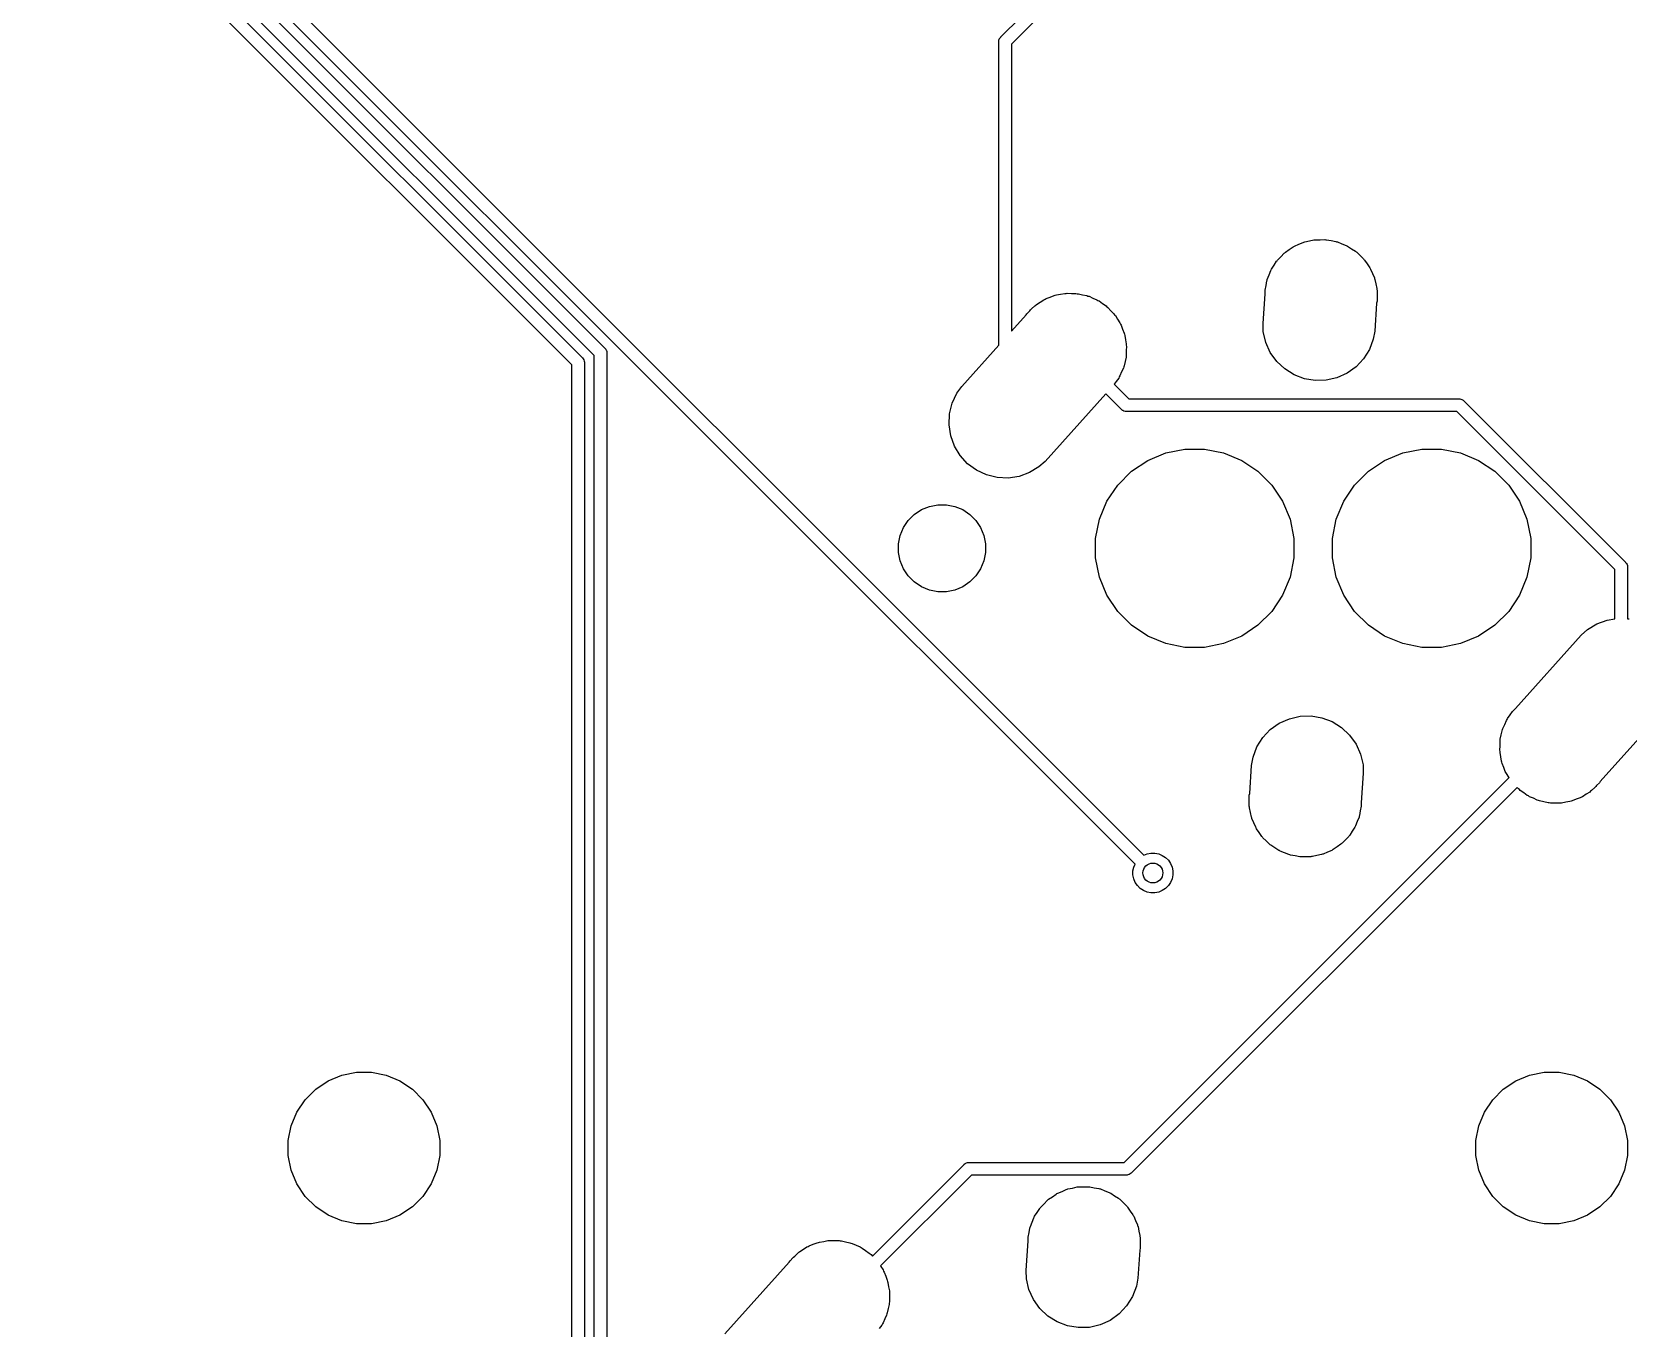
# Model space of a CAD drawing. Extents: x -662 to -203, y -195 to -58.
# Drawn here: x -544.07 to -511.98, y -141.94 to -115.87 of the extents above; entities that cross this region are included whole.
import ezdxf

# ---------------------------------------------------------------- set-up
doc = ezdxf.new("R2010")
doc.units = 0
doc.layers.add('BLACK', color=7, linetype='CONTINUOUS')

msp = doc.modelspace()

# ---------------------------------------------------------------- linework, layer by layer
at = {"layer": 'BLACK', "linetype": 'CONTINUOUS'}
for p, q in [((-524.589, -115.964), (-513.659, -105.034)), ((-513.541, -105.275), (-524.377, -116.111)), ((-521.893, -132.604), (-543.163, -111.334)), ((-542.95, -111.187), (-521.714, -132.424)), ((-543.858, -111.563), (-533.007, -122.415)), ((-532.765, -122.374), (-543.617, -111.522)), ((-543.404, -111.375), (-532.553, -122.227)), ((-533.219, -122.562), (-544.071, -111.71)), ((-524.631, -116.058), (-524.629, -116.033)), ((-524.631, -116.064), (-524.631, -116.058)), ((-524.631, -122.168), (-524.631, -116.064)), ((-524.629, -116.033), (-524.622, -116.009)), ((-524.622, -116.009), (-524.61, -115.987)), ((-524.61, -115.987), (-524.606, -115.983)), ((-524.606, -115.983), (-524.594, -115.968)), ((-524.594, -115.968), (-524.589, -115.964)), ((-524.377, -116.111), (-524.377, -121.885)), ((-518.961, -120.387), (-518.896, -120.318)), ((-518.896, -120.318), (-518.883, -120.309)), ((-518.883, -120.309), (-518.871, -120.297)), ((-518.871, -120.297), (-518.792, -120.244)), ((-518.792, -120.244), (-518.716, -120.19)), ((-518.716, -120.19), (-518.7, -120.183)), ((-518.7, -120.183), (-518.687, -120.174)), ((-518.687, -120.174), (-518.599, -120.138)), ((-518.599, -120.138), (-518.513, -120.099)), ((-518.513, -120.099), (-518.497, -120.095)), ((-518.497, -120.095), (-518.482, -120.089)), ((-518.482, -120.089), (-518.389, -120.071)), ((-518.389, -120.071), (-518.297, -120.049)), ((-518.297, -120.049), (-518.281, -120.049)), ((-518.281, -120.049), (-518.264, -120.046)), ((-518.264, -120.046), (-518.17, -120.046)), ((-518.17, -120.046), (-518.076, -120.043)), ((-518.076, -120.043), (-518.059, -120.046)), ((-518.059, -120.046), (-518.043, -120.046)), ((-518.043, -120.046), (-517.95, -120.064)), ((-517.95, -120.064), (-517.857, -120.08)), ((-517.857, -120.08), (-517.842, -120.086)), ((-517.842, -120.086), (-517.825, -120.089)), ((-517.825, -120.089), (-517.738, -120.125)), ((-517.738, -120.125), (-517.65, -120.159)), ((-517.65, -120.159), (-517.636, -120.167)), ((-517.636, -120.167), (-517.621, -120.174)), ((-517.621, -120.174), (-517.542, -120.226)), ((-517.542, -120.226), (-517.462, -120.276)), ((-517.462, -120.276), (-517.45, -120.288)), ((-517.45, -120.288), (-517.437, -120.297)), ((-517.437, -120.297), (-517.37, -120.364)), ((-519.166, -120.667), (-519.157, -120.653)), ((-519.157, -120.653), (-519.151, -120.638)), ((-519.151, -120.638), (-519.098, -120.559)), ((-519.098, -120.559), (-519.048, -120.479)), ((-519.048, -120.479), (-519.037, -120.467)), ((-519.037, -120.467), (-519.027, -120.454)), ((-519.027, -120.454), (-518.961, -120.387)), ((-517.37, -120.364), (-517.301, -120.428)), ((-517.301, -120.428), (-517.292, -120.442)), ((-517.292, -120.442), (-517.28, -120.454)), ((-517.28, -120.454), (-517.227, -120.532)), ((-517.227, -120.532), (-517.173, -120.609)), ((-517.173, -120.609), (-517.166, -120.624)), ((-517.166, -120.624), (-517.157, -120.638)), ((-517.157, -120.638), (-517.121, -120.725)), ((-519.279, -121.06), (-519.26, -120.967)), ((-519.26, -120.967), (-519.245, -120.874)), ((-519.245, -120.874), (-519.239, -120.859)), ((-519.239, -120.859), (-519.235, -120.843)), ((-519.235, -120.843), (-519.199, -120.755)), ((-519.199, -120.755), (-519.166, -120.667)), ((-517.121, -120.725), (-517.082, -120.811)), ((-517.082, -120.811), (-517.078, -120.827)), ((-517.078, -120.827), (-517.072, -120.843)), ((-517.072, -120.843), (-517.053, -120.935)), ((-517.053, -120.935), (-517.032, -121.027)), ((-523.798, -121.302), (-523.727, -121.254)), ((-523.727, -121.254), (-523.703, -121.244)), ((-523.703, -121.244), (-523.682, -121.231)), ((-523.682, -121.231), (-523.601, -121.202)), ((-523.601, -121.202), (-523.522, -121.169)), ((-523.522, -121.169), (-523.497, -121.164)), ((-523.497, -121.164), (-523.474, -121.156)), ((-523.474, -121.156), (-523.389, -121.142)), ((-523.389, -121.142), (-523.304, -121.126)), ((-523.304, -121.126), (-523.279, -121.126)), ((-523.279, -121.126), (-523.255, -121.122)), ((-523.255, -121.122), (-523.169, -121.126)), ((-523.169, -121.126), (-523.083, -121.126)), ((-523.083, -121.126), (-523.058, -121.131)), ((-523.058, -121.131), (-523.033, -121.132)), ((-523.033, -121.132), (-522.95, -121.152)), ((-522.95, -121.152), (-522.865, -121.169)), ((-522.865, -121.169), (-522.842, -121.178)), ((-522.842, -121.178), (-522.818, -121.184)), ((-522.818, -121.184), (-522.74, -121.221)), ((-522.74, -121.221), (-522.661, -121.254)), ((-522.661, -121.254), (-522.64, -121.268)), ((-522.64, -121.268), (-522.617, -121.278)), ((-522.617, -121.278), (-522.548, -121.329)), ((-519.32, -121.728), (-519.279, -121.132)), ((-519.279, -121.132), (-519.279, -121.06)), ((-517.029, -121.282), (-517.036, -121.32)), ((-517.032, -121.027), (-517.032, -121.044)), ((-517.032, -121.044), (-517.029, -121.06)), ((-517.029, -121.06), (-517.029, -121.154)), ((-517.029, -121.154), (-517.028, -121.193)), ((-517.028, -121.193), (-517.029, -121.209)), ((-517.029, -121.209), (-517.029, -121.282)), ((-524.377, -121.885), (-524.085, -121.559)), ((-524.085, -121.559), (-524.067, -121.534)), ((-524.067, -121.534), (-524.011, -121.477)), ((-524.011, -121.477), (-523.994, -121.458)), ((-523.994, -121.458), (-523.972, -121.438)), ((-523.972, -121.438), (-523.911, -121.377)), ((-523.911, -121.377), (-523.89, -121.363)), ((-523.89, -121.363), (-523.872, -121.346)), ((-523.872, -121.346), (-523.798, -121.302)), ((-522.548, -121.329), (-522.477, -121.377)), ((-522.477, -121.377), (-522.459, -121.395)), ((-522.459, -121.395), (-522.439, -121.409)), ((-522.439, -121.409), (-522.381, -121.473)), ((-522.381, -121.473), (-522.32, -121.534)), ((-522.32, -121.534), (-522.306, -121.554)), ((-522.306, -121.554), (-522.289, -121.573)), ((-522.289, -121.573), (-522.244, -121.646)), ((-517.036, -121.32), (-517.075, -121.883)), ((-522.244, -121.646), (-522.197, -121.718)), ((-522.197, -121.718), (-522.187, -121.741)), ((-522.187, -121.741), (-522.174, -121.762)), ((-522.174, -121.762), (-522.145, -121.843)), ((-522.145, -121.843), (-522.112, -121.923)), ((-522.112, -121.923), (-522.107, -121.947)), ((-519.315, -121.894), (-519.32, -121.728)), ((-519.265, -122.11), (-519.315, -121.894)), ((-517.075, -121.883), (-517.103, -122.047)), ((-532.553, -122.227), (-532.548, -122.231)), ((-532.548, -122.231), (-532.532, -122.25)), ((-532.532, -122.25), (-532.523, -122.266)), ((-525.378, -123.001), (-524.631, -122.168)), ((-522.107, -121.947), (-522.098, -121.971)), ((-522.098, -121.971), (-522.085, -122.056)), ((-522.085, -122.056), (-522.069, -122.14)), ((-522.069, -122.14), (-522.069, -122.165)), ((-522.069, -122.165), (-522.065, -122.19)), ((-522.065, -122.19), (-522.069, -122.276)), ((-519.175, -122.313), (-519.265, -122.11)), ((-517.181, -122.254), (-517.299, -122.442)), ((-517.103, -122.047), (-517.181, -122.254)), ((-533.219, -161.756), (-533.219, -122.562)), ((-533.007, -122.415), (-533.002, -122.419)), ((-533.002, -122.419), (-532.986, -122.439)), ((-532.986, -122.439), (-532.975, -122.459)), ((-532.975, -122.459), (-532.974, -122.461)), ((-532.974, -122.461), (-532.967, -122.485)), ((-532.967, -122.485), (-532.964, -122.509)), ((-532.964, -122.509), (-532.965, -122.516)), ((-532.965, -122.516), (-532.965, -161.71)), ((-532.765, -149.936), (-532.765, -122.374)), ((-532.523, -122.266), (-532.52, -122.273)), ((-532.52, -122.273), (-532.513, -122.296)), ((-532.513, -122.296), (-532.51, -122.321)), ((-532.51, -122.321), (-532.511, -122.328)), ((-532.511, -122.328), (-532.511, -149.889)), ((-522.112, -122.579), (-522.121, -122.602)), ((-522.095, -122.495), (-522.112, -122.579)), ((-522.075, -122.411), (-522.095, -122.495)), ((-522.074, -122.386), (-522.075, -122.411)), ((-522.069, -122.362), (-522.074, -122.386)), ((-522.069, -122.276), (-522.069, -122.362)), ((-519.046, -122.493), (-519.175, -122.313)), ((-518.885, -122.645), (-519.046, -122.493)), ((-517.299, -122.442), (-517.451, -122.603)), ((-522.272, -122.896), (-522.311, -122.954)), ((-522.221, -122.827), (-522.272, -122.896)), ((-522.211, -122.804), (-522.221, -122.827)), ((-522.197, -122.784), (-522.211, -122.804)), ((-522.164, -122.704), (-522.197, -122.784)), ((-522.127, -122.626), (-522.164, -122.704)), ((-522.121, -122.602), (-522.127, -122.626)), ((-518.697, -122.763), (-518.885, -122.645)), ((-518.49, -122.842), (-518.697, -122.763)), ((-518.271, -122.878), (-518.49, -122.842)), ((-518.05, -122.872), (-518.271, -122.878)), ((-517.834, -122.822), (-518.05, -122.872)), ((-517.632, -122.732), (-517.834, -122.822)), ((-517.451, -122.603), (-517.632, -122.732)), ((-525.57, -123.335), (-525.476, -123.134)), ((-525.476, -123.134), (-525.378, -123.001)), ((-522.482, -123.142), (-523.703, -124.503)), ((-522.163, -123.461), (-522.482, -123.142)), ((-522.311, -122.954), (-522.016, -123.249)), ((-525.623, -123.55), (-525.57, -123.335)), ((-522.159, -123.466), (-522.163, -123.461)), ((-522.144, -123.478), (-522.159, -123.466)), ((-522.14, -123.482), (-522.144, -123.478)), ((-522.117, -123.494), (-522.14, -123.482)), ((-522.094, -123.501), (-522.117, -123.494)), ((-522.069, -123.503), (-522.094, -123.501)), ((-522.062, -123.503), (-522.069, -123.503)), ((-515.424, -123.503), (-522.062, -123.503)), ((-522.016, -123.249), (-515.377, -123.249)), ((-512.248, -126.678), (-515.424, -123.503)), ((-515.377, -123.249), (-515.371, -123.248)), ((-515.371, -123.248), (-515.365, -123.249)), ((-515.365, -123.249), (-515.346, -123.251)), ((-515.346, -123.251), (-515.322, -123.258)), ((-515.322, -123.258), (-515.3, -123.27)), ((-515.3, -123.27), (-515.281, -123.285)), ((-515.281, -123.285), (-515.277, -123.29)), ((-515.277, -123.29), (-512.036, -126.532)), ((-525.632, -123.772), (-525.623, -123.55)), ((-525.599, -123.991), (-525.632, -123.772)), ((-525.523, -124.199), (-525.599, -123.991)), ((-525.408, -124.389), (-525.523, -124.199)), ((-525.259, -124.552), (-525.408, -124.389)), ((-523.703, -124.503), (-523.826, -124.615)), ((-521.965, -124.702), (-521.638, -124.484)), ((-521.638, -124.484), (-521.275, -124.333)), ((-521.275, -124.333), (-520.89, -124.257)), ((-520.89, -124.257), (-520.497, -124.257)), ((-520.497, -124.257), (-520.112, -124.333)), ((-520.112, -124.333), (-519.749, -124.484)), ((-519.749, -124.484), (-519.423, -124.702)), ((-517.202, -124.702), (-516.876, -124.484)), ((-516.876, -124.484), (-516.513, -124.333)), ((-516.513, -124.333), (-516.128, -124.257)), ((-516.128, -124.257), (-515.735, -124.257)), ((-515.735, -124.257), (-515.35, -124.333)), ((-515.35, -124.333), (-514.987, -124.484)), ((-514.987, -124.484), (-514.66, -124.702)), ((-525.08, -124.683), (-525.259, -124.552)), ((-524.879, -124.777), (-525.08, -124.683)), ((-524.664, -124.83), (-524.879, -124.777)), ((-524.223, -124.806), (-524.443, -124.839)), ((-524.015, -124.73), (-524.223, -124.806)), ((-523.826, -124.615), (-524.015, -124.73)), ((-522.242, -124.98), (-521.965, -124.702)), ((-519.423, -124.702), (-519.145, -124.98)), ((-517.48, -124.98), (-517.202, -124.702)), ((-514.66, -124.702), (-514.382, -124.98)), ((-524.443, -124.839), (-524.664, -124.83)), ((-522.461, -125.306), (-522.242, -124.98)), ((-519.145, -124.98), (-518.927, -125.306)), ((-517.698, -125.306), (-517.48, -124.98)), ((-514.382, -124.98), (-514.164, -125.306)), ((-526.188, -125.475), (-526.029, -125.409)), ((-526.029, -125.409), (-525.86, -125.376)), ((-525.86, -125.376), (-525.687, -125.376)), ((-525.687, -125.376), (-525.518, -125.409)), ((-525.518, -125.409), (-525.359, -125.475)), ((-522.611, -125.669), (-522.461, -125.306)), ((-518.927, -125.306), (-518.776, -125.669)), ((-517.848, -125.669), (-517.698, -125.306)), ((-514.164, -125.306), (-514.014, -125.669)), ((-526.549, -125.836), (-526.453, -125.693)), ((-526.453, -125.693), (-526.331, -125.571)), ((-526.331, -125.571), (-526.188, -125.475)), ((-525.359, -125.475), (-525.216, -125.571)), ((-525.216, -125.571), (-525.094, -125.693)), ((-525.094, -125.693), (-524.998, -125.836)), ((-522.688, -126.054), (-522.611, -125.669)), ((-518.776, -125.669), (-518.7, -126.054)), ((-517.925, -126.054), (-517.848, -125.669)), ((-514.014, -125.669), (-513.937, -126.054)), ((-526.649, -126.165), (-526.615, -125.995)), ((-526.615, -125.995), (-526.549, -125.836)), ((-524.998, -125.836), (-524.932, -125.995)), ((-524.932, -125.995), (-524.899, -126.165)), ((-522.688, -126.447), (-522.688, -126.054)), ((-518.7, -126.054), (-518.7, -126.447)), ((-517.925, -126.447), (-517.925, -126.054)), ((-513.937, -126.054), (-513.937, -126.447)), ((-526.649, -126.337), (-526.649, -126.165)), ((-526.615, -126.506), (-526.649, -126.337)), ((-524.899, -126.337), (-524.932, -126.506)), ((-524.899, -126.165), (-524.899, -126.337)), ((-526.549, -126.665), (-526.615, -126.506)), ((-526.453, -126.808), (-526.549, -126.665)), ((-524.998, -126.665), (-525.094, -126.808)), ((-524.932, -126.506), (-524.998, -126.665)), ((-522.611, -126.832), (-522.688, -126.447)), ((-518.7, -126.447), (-518.776, -126.832)), ((-517.848, -126.832), (-517.925, -126.447)), ((-513.937, -126.447), (-514.014, -126.832)), ((-512.248, -127.672), (-512.248, -126.678)), ((-512.036, -126.532), (-512.031, -126.536)), ((-512.031, -126.536), (-512.015, -126.555)), ((-512.015, -126.555), (-512.003, -126.577)), ((-512.003, -126.577), (-511.996, -126.601)), ((-511.996, -126.601), (-511.994, -126.626)), ((-511.994, -126.626), (-511.994, -126.632)), ((-511.994, -126.632), (-511.994, -127.67)), ((-526.331, -126.93), (-526.453, -126.808)), ((-526.188, -127.026), (-526.331, -126.93)), ((-526.029, -127.092), (-526.188, -127.026)), ((-525.359, -127.026), (-525.518, -127.092)), ((-525.216, -126.93), (-525.359, -127.026)), ((-525.094, -126.808), (-525.216, -126.93)), ((-522.461, -127.195), (-522.611, -126.832)), ((-518.776, -126.832), (-518.927, -127.195)), ((-517.698, -127.195), (-517.848, -126.832)), ((-514.014, -126.832), (-514.164, -127.195)), ((-525.86, -127.126), (-526.029, -127.092)), ((-525.687, -127.126), (-525.86, -127.126)), ((-525.518, -127.092), (-525.687, -127.126)), ((-522.242, -127.522), (-522.461, -127.195)), ((-518.927, -127.195), (-519.145, -127.522)), ((-517.48, -127.522), (-517.698, -127.195)), ((-514.164, -127.195), (-514.382, -127.522)), ((-521.965, -127.799), (-522.242, -127.522)), ((-519.145, -127.522), (-519.423, -127.799)), ((-517.202, -127.799), (-517.48, -127.522)), ((-514.382, -127.522), (-514.66, -127.799)), ((-512.61, -127.771), (-512.401, -127.696)), ((-512.401, -127.696), (-512.248, -127.672)), ((-511.994, -127.67), (-511.961, -127.672)), ((-521.638, -128.018), (-521.965, -127.799)), ((-521.275, -128.168), (-521.638, -128.018)), ((-519.749, -128.018), (-520.112, -128.168)), ((-519.423, -127.799), (-519.749, -128.018)), ((-516.876, -128.018), (-517.202, -127.799)), ((-516.513, -128.168), (-516.876, -128.018)), ((-514.987, -128.018), (-515.35, -128.168)), ((-514.66, -127.799), (-514.987, -128.018)), ((-514.248, -129.477), (-512.922, -127.998)), ((-512.922, -127.998), (-512.799, -127.886)), ((-512.799, -127.886), (-512.61, -127.771)), ((-520.89, -128.245), (-521.275, -128.168)), ((-520.497, -128.245), (-520.89, -128.245)), ((-520.112, -128.168), (-520.497, -128.245)), ((-516.128, -128.245), (-516.513, -128.168)), ((-515.735, -128.245), (-516.128, -128.245)), ((-515.35, -128.168), (-515.735, -128.245)), ((-518.791, -129.679), (-518.575, -129.629)), ((-518.575, -129.629), (-518.353, -129.623)), ((-518.353, -129.623), (-518.135, -129.66)), ((-514.404, -129.674), (-514.353, -129.605)), ((-514.353, -129.605), (-514.305, -129.534)), ((-514.305, -129.534), (-514.248, -129.477)), ((-511.247, -129.501), (-512.54, -130.942)), ((-519.326, -130.059), (-519.174, -129.898)), ((-519.174, -129.898), (-518.993, -129.77)), ((-518.993, -129.77), (-518.791, -129.679)), ((-518.135, -129.66), (-517.928, -129.739)), ((-517.928, -129.739), (-517.74, -129.856)), ((-517.74, -129.856), (-517.579, -130.008)), ((-514.53, -130.007), (-514.513, -129.923)), ((-514.513, -129.923), (-514.503, -129.899)), ((-514.503, -129.899), (-514.497, -129.875)), ((-514.497, -129.875), (-514.461, -129.797)), ((-514.461, -129.797), (-514.428, -129.718)), ((-514.428, -129.718), (-514.414, -129.697)), ((-514.414, -129.697), (-514.404, -129.674)), ((-519.522, -130.454), (-519.443, -130.247)), ((-519.443, -130.247), (-519.326, -130.059)), ((-517.579, -130.008), (-517.45, -130.189)), ((-517.45, -130.189), (-517.359, -130.391)), ((-514.56, -130.312), (-514.556, -130.226)), ((-514.556, -130.14), (-514.551, -130.115)), ((-514.556, -130.226), (-514.556, -130.14)), ((-514.551, -130.115), (-514.55, -130.09)), ((-514.55, -130.09), (-514.53, -130.007)), ((-519.55, -130.618), (-519.522, -130.454)), ((-517.359, -130.391), (-517.31, -130.607)), ((-514.556, -130.337), (-514.56, -130.312)), ((-514.556, -130.362), (-514.556, -130.337)), ((-514.539, -130.446), (-514.556, -130.362)), ((-514.526, -130.531), (-514.539, -130.446)), ((-514.518, -130.554), (-514.526, -130.531)), ((-514.513, -130.579), (-514.518, -130.554)), ((-514.48, -130.658), (-514.513, -130.579)), ((-522.114, -138.604), (-514.375, -130.865)), ((-519.589, -131.182), (-519.55, -130.618)), ((-517.305, -130.773), (-517.346, -131.369)), ((-517.31, -130.607), (-517.305, -130.773)), ((-514.451, -130.739), (-514.48, -130.658)), ((-514.438, -130.761), (-514.451, -130.739)), ((-514.428, -130.784), (-514.438, -130.761)), ((-514.38, -130.855), (-514.428, -130.784)), ((-514.375, -130.865), (-514.38, -130.855)), ((-514.213, -131.062), (-521.967, -138.816)), ((-519.596, -131.22), (-519.589, -131.182)), ((-519.596, -131.292), (-519.596, -131.22)), ((-514.186, -131.092), (-514.213, -131.062)), ((-514.166, -131.107), (-514.186, -131.092)), ((-514.148, -131.125), (-514.166, -131.107)), ((-514.077, -131.172), (-514.148, -131.125)), ((-514.007, -131.223), (-514.077, -131.172)), ((-513.985, -131.234), (-514.007, -131.223)), ((-513.964, -131.248), (-513.985, -131.234)), ((-512.827, -131.2), (-512.898, -131.248)), ((-512.753, -131.155), (-512.827, -131.2)), ((-512.735, -131.138), (-512.753, -131.155)), ((-512.714, -131.125), (-512.735, -131.138)), ((-512.653, -131.064), (-512.714, -131.125)), ((-512.631, -131.043), (-512.653, -131.064)), ((-512.614, -131.025), (-512.631, -131.043)), ((-512.557, -130.968), (-512.614, -131.025)), ((-512.54, -130.942), (-512.557, -130.968)), ((-519.597, -131.308), (-519.596, -131.292)), ((-519.596, -131.347), (-519.597, -131.308)), ((-519.596, -131.442), (-519.596, -131.347)), ((-519.593, -131.458), (-519.596, -131.442)), ((-519.592, -131.474), (-519.593, -131.458)), ((-519.571, -131.566), (-519.592, -131.474)), ((-519.553, -131.659), (-519.571, -131.566)), ((-517.365, -131.534), (-517.38, -131.627)), ((-517.346, -131.442), (-517.365, -131.534)), ((-517.346, -131.369), (-517.346, -131.442)), ((-513.885, -131.281), (-513.964, -131.248)), ((-513.807, -131.317), (-513.885, -131.281)), ((-513.782, -131.323), (-513.807, -131.317)), ((-513.759, -131.332), (-513.782, -131.323)), ((-513.675, -131.349), (-513.759, -131.332)), ((-513.591, -131.37), (-513.675, -131.349)), ((-513.566, -131.371), (-513.591, -131.37)), ((-513.542, -131.376), (-513.566, -131.371)), ((-513.456, -131.376), (-513.542, -131.376)), ((-513.37, -131.379), (-513.456, -131.376)), ((-513.345, -131.376), (-513.37, -131.379)), ((-513.32, -131.376), (-513.345, -131.376)), ((-513.236, -131.359), (-513.32, -131.376)), ((-513.151, -131.346), (-513.236, -131.359)), ((-513.128, -131.337), (-513.151, -131.346)), ((-513.103, -131.332), (-513.128, -131.337)), ((-513.023, -131.3), (-513.103, -131.332)), ((-512.943, -131.27), (-513.023, -131.3)), ((-512.921, -131.257), (-512.943, -131.27)), ((-512.898, -131.248), (-512.921, -131.257)), ((-519.547, -131.674), (-519.553, -131.659)), ((-519.543, -131.69), (-519.547, -131.674)), ((-519.504, -131.776), (-519.543, -131.69)), ((-519.468, -131.864), (-519.504, -131.776)), ((-519.459, -131.877), (-519.468, -131.864)), ((-519.452, -131.893), (-519.459, -131.877)), ((-517.474, -131.864), (-517.527, -131.942)), ((-517.468, -131.848), (-517.474, -131.864)), ((-517.459, -131.834), (-517.468, -131.848)), ((-517.425, -131.746), (-517.459, -131.834)), ((-517.389, -131.659), (-517.425, -131.746)), ((-517.386, -131.643), (-517.389, -131.659)), ((-517.38, -131.627), (-517.386, -131.643)), ((-519.397, -131.969), (-519.452, -131.893)), ((-519.345, -132.048), (-519.397, -131.969)), ((-519.333, -132.06), (-519.345, -132.048)), ((-519.324, -132.073), (-519.333, -132.06)), ((-519.255, -132.138), (-519.324, -132.073)), ((-519.188, -132.205), (-519.255, -132.138)), ((-519.174, -132.214), (-519.188, -132.205)), ((-517.754, -132.205), (-517.832, -132.257)), ((-517.742, -132.193), (-517.754, -132.205)), ((-517.729, -132.183), (-517.742, -132.193)), ((-517.664, -132.115), (-517.729, -132.183)), ((-517.597, -132.048), (-517.664, -132.115)), ((-517.588, -132.034), (-517.597, -132.048)), ((-517.577, -132.022), (-517.588, -132.034)), ((-517.527, -131.942), (-517.577, -132.022)), ((-521.714, -132.424), (-521.651, -132.398)), ((-521.651, -132.398), (-521.574, -132.383)), ((-521.574, -132.383), (-521.495, -132.383)), ((-521.495, -132.383), (-521.418, -132.398)), ((-521.418, -132.398), (-521.345, -132.428)), ((-521.345, -132.428), (-521.28, -132.472)), ((-521.28, -132.472), (-521.224, -132.528)), ((-521.224, -132.528), (-521.18, -132.593)), ((-519.162, -132.225), (-519.174, -132.214)), ((-519.082, -132.275), (-519.162, -132.225)), ((-519.004, -132.328), (-519.082, -132.275)), ((-518.989, -132.334), (-519.004, -132.328)), ((-518.975, -132.343), (-518.989, -132.334)), ((-518.886, -132.376), (-518.975, -132.343)), ((-518.799, -132.412), (-518.886, -132.376)), ((-518.783, -132.416), (-518.799, -132.412)), ((-518.767, -132.422), (-518.783, -132.416)), ((-518.674, -132.437), (-518.767, -132.422)), ((-518.582, -132.456), (-518.674, -132.437)), ((-518.565, -132.456), (-518.582, -132.456)), ((-518.549, -132.458), (-518.565, -132.456)), ((-518.455, -132.456), (-518.549, -132.458)), ((-518.36, -132.456), (-518.455, -132.456)), ((-518.344, -132.452), (-518.36, -132.456)), ((-518.327, -132.452), (-518.344, -132.452)), ((-518.236, -132.431), (-518.327, -132.452)), ((-518.143, -132.412), (-518.236, -132.431)), ((-518.128, -132.406), (-518.143, -132.412)), ((-518.111, -132.402), (-518.128, -132.406)), ((-518.025, -132.364), (-518.111, -132.402)), ((-517.938, -132.328), (-518.025, -132.364)), ((-517.924, -132.318), (-517.938, -132.328)), ((-517.909, -132.312), (-517.924, -132.318)), ((-517.832, -132.257), (-517.909, -132.312)), ((-521.935, -132.743), (-521.919, -132.666)), ((-521.935, -132.822), (-521.935, -132.743)), ((-521.919, -132.899), (-521.935, -132.822)), ((-521.919, -132.666), (-521.893, -132.604)), ((-521.18, -132.593), (-521.15, -132.666)), ((-521.15, -132.666), (-521.135, -132.743)), ((-521.135, -132.822), (-521.15, -132.899)), ((-521.135, -132.743), (-521.135, -132.822)), ((-521.889, -132.972), (-521.919, -132.899)), ((-521.845, -133.038), (-521.889, -132.972)), ((-521.79, -133.093), (-521.845, -133.038)), ((-521.724, -133.137), (-521.79, -133.093)), ((-521.651, -133.167), (-521.724, -133.137)), ((-521.574, -133.183), (-521.651, -133.167)), ((-521.418, -133.167), (-521.495, -133.183)), ((-521.345, -133.137), (-521.418, -133.167)), ((-521.28, -133.093), (-521.345, -133.137)), ((-521.224, -133.038), (-521.28, -133.093)), ((-521.18, -132.972), (-521.224, -133.038)), ((-521.15, -132.899), (-521.18, -132.972)), ((-521.495, -133.183), (-521.574, -133.183)), ((-538.366, -137.132), (-538.116, -136.965)), ((-538.116, -136.965), (-537.839, -136.85)), ((-537.839, -136.85), (-537.544, -136.792)), ((-537.544, -136.792), (-537.244, -136.792)), ((-537.244, -136.792), (-536.95, -136.85)), ((-536.95, -136.85), (-536.672, -136.965)), ((-536.672, -136.965), (-536.423, -137.132)), ((-514.49, -137.132), (-514.24, -136.965)), ((-514.24, -136.965), (-513.963, -136.85)), ((-513.963, -136.85), (-513.668, -136.792)), ((-513.668, -136.792), (-513.368, -136.792)), ((-513.368, -136.792), (-513.074, -136.85)), ((-513.074, -136.85), (-512.796, -136.965)), ((-512.796, -136.965), (-512.547, -137.132)), ((-538.578, -137.344), (-538.366, -137.132)), ((-536.423, -137.132), (-536.21, -137.344)), ((-514.702, -137.344), (-514.49, -137.132)), ((-512.547, -137.132), (-512.334, -137.344)), ((-538.86, -137.871), (-538.745, -137.594)), ((-538.745, -137.594), (-538.578, -137.344)), ((-536.21, -137.344), (-536.044, -137.594)), ((-536.044, -137.594), (-535.929, -137.871)), ((-514.984, -137.871), (-514.869, -137.594)), ((-514.869, -137.594), (-514.702, -137.344)), ((-512.334, -137.344), (-512.168, -137.594)), ((-512.168, -137.594), (-512.053, -137.871)), ((-538.918, -138.166), (-538.86, -137.871)), ((-535.929, -137.871), (-535.87, -138.166)), ((-515.042, -138.166), (-514.984, -137.871)), ((-512.053, -137.871), (-511.994, -138.166)), ((-538.918, -138.466), (-538.918, -138.166)), ((-535.87, -138.166), (-535.87, -138.466)), ((-515.042, -138.466), (-515.042, -138.166)), ((-511.994, -138.166), (-511.994, -138.466)), ((-538.86, -138.76), (-538.918, -138.466)), ((-535.87, -138.466), (-535.929, -138.76)), ((-525.326, -138.641), (-525.307, -138.625)), ((-525.307, -138.625), (-525.285, -138.613)), ((-525.285, -138.613), (-525.261, -138.606)), ((-525.261, -138.606), (-525.242, -138.604)), ((-525.242, -138.604), (-525.236, -138.603)), ((-525.236, -138.603), (-525.23, -138.604)), ((-525.23, -138.604), (-522.114, -138.604)), ((-514.984, -138.76), (-515.042, -138.466)), ((-511.994, -138.466), (-512.053, -138.76)), ((-538.745, -139.038), (-538.86, -138.76)), ((-535.929, -138.76), (-536.044, -139.038)), ((-527.174, -140.489), (-525.33, -138.645)), ((-525.184, -138.858), (-527.013, -140.687)), ((-525.33, -138.645), (-525.326, -138.641)), ((-522.067, -138.858), (-525.184, -138.858)), ((-522.061, -138.858), (-522.067, -138.858)), ((-522.055, -138.858), (-522.061, -138.858)), ((-522.036, -138.856), (-522.055, -138.858)), ((-522.012, -138.849), (-522.036, -138.856)), ((-521.99, -138.837), (-522.012, -138.849)), ((-521.971, -138.821), (-521.99, -138.837)), ((-521.967, -138.816), (-521.971, -138.821)), ((-514.869, -139.038), (-514.984, -138.76)), ((-512.053, -138.76), (-512.168, -139.038)), ((-538.578, -139.287), (-538.745, -139.038)), ((-536.044, -139.038), (-536.21, -139.287)), ((-523.555, -139.294), (-523.478, -139.24)), ((-523.478, -139.24), (-523.463, -139.233)), ((-523.463, -139.233), (-523.449, -139.224)), ((-523.449, -139.224), (-523.362, -139.188)), ((-523.362, -139.188), (-523.276, -139.149)), ((-523.276, -139.149), (-523.26, -139.145)), ((-523.26, -139.145), (-523.244, -139.139)), ((-523.244, -139.139), (-523.152, -139.121)), ((-523.152, -139.121), (-523.06, -139.099)), ((-523.06, -139.099), (-523.043, -139.099)), ((-523.043, -139.099), (-523.027, -139.096)), ((-523.027, -139.096), (-522.933, -139.096)), ((-522.933, -139.096), (-522.838, -139.093)), ((-522.838, -139.093), (-522.822, -139.096)), ((-522.822, -139.096), (-522.805, -139.096)), ((-522.805, -139.096), (-522.713, -139.114)), ((-522.713, -139.114), (-522.62, -139.13)), ((-522.62, -139.13), (-522.604, -139.136)), ((-522.604, -139.136), (-522.588, -139.139)), ((-522.588, -139.139), (-522.501, -139.175)), ((-522.501, -139.175), (-522.413, -139.209)), ((-522.413, -139.209), (-522.399, -139.217)), ((-522.399, -139.217), (-522.383, -139.224)), ((-522.383, -139.224), (-522.305, -139.276)), ((-514.702, -139.287), (-514.869, -139.038)), ((-512.168, -139.038), (-512.334, -139.287)), ((-538.366, -139.499), (-538.578, -139.287)), ((-538.116, -139.666), (-538.366, -139.499)), ((-536.423, -139.499), (-536.672, -139.666)), ((-536.21, -139.287), (-536.423, -139.499)), ((-523.861, -139.609), (-523.811, -139.529)), ((-523.811, -139.529), (-523.799, -139.517)), ((-523.799, -139.517), (-523.79, -139.504)), ((-523.79, -139.504), (-523.723, -139.437)), ((-523.723, -139.437), (-523.659, -139.368)), ((-523.659, -139.368), (-523.645, -139.359)), ((-523.645, -139.359), (-523.633, -139.347)), ((-523.633, -139.347), (-523.555, -139.294)), ((-522.305, -139.276), (-522.225, -139.326)), ((-522.225, -139.326), (-522.213, -139.338)), ((-522.213, -139.338), (-522.199, -139.347)), ((-522.199, -139.347), (-522.132, -139.414)), ((-522.132, -139.414), (-522.064, -139.478)), ((-522.064, -139.478), (-522.054, -139.492)), ((-522.054, -139.492), (-522.042, -139.504)), ((-522.042, -139.504), (-521.99, -139.582)), ((-521.99, -139.582), (-521.935, -139.659)), ((-514.49, -139.499), (-514.702, -139.287)), ((-514.24, -139.666), (-514.49, -139.499)), ((-512.547, -139.499), (-512.796, -139.666)), ((-512.334, -139.287), (-512.547, -139.499)), ((-537.839, -139.781), (-538.116, -139.666)), ((-537.544, -139.84), (-537.839, -139.781)), ((-537.244, -139.84), (-537.544, -139.84)), ((-536.95, -139.781), (-537.244, -139.84)), ((-536.672, -139.666), (-536.95, -139.781)), ((-524.007, -139.924), (-524.001, -139.909)), ((-524.001, -139.909), (-523.998, -139.893)), ((-523.998, -139.893), (-523.962, -139.805)), ((-523.962, -139.805), (-523.928, -139.717)), ((-523.928, -139.717), (-523.919, -139.703)), ((-523.919, -139.703), (-523.913, -139.688)), ((-523.913, -139.688), (-523.861, -139.609)), ((-521.935, -139.659), (-521.928, -139.674)), ((-521.928, -139.674), (-521.919, -139.688)), ((-521.919, -139.688), (-521.883, -139.775)), ((-521.883, -139.775), (-521.844, -139.861)), ((-521.844, -139.861), (-521.841, -139.877)), ((-521.841, -139.877), (-521.834, -139.893)), ((-521.834, -139.893), (-521.816, -139.985)), ((-513.963, -139.781), (-514.24, -139.666)), ((-513.668, -139.84), (-513.963, -139.781)), ((-513.368, -139.84), (-513.668, -139.84)), ((-513.074, -139.781), (-513.368, -139.84)), ((-512.796, -139.666), (-513.074, -139.781)), ((-528.364, -140.252), (-528.284, -140.219)), ((-528.284, -140.219), (-528.26, -140.214)), ((-528.26, -140.214), (-528.236, -140.206)), ((-528.236, -140.206), (-528.151, -140.192)), ((-528.151, -140.192), (-528.067, -140.176)), ((-528.067, -140.176), (-528.042, -140.176)), ((-528.042, -140.176), (-528.017, -140.172)), ((-528.017, -140.172), (-527.931, -140.176)), ((-527.931, -140.176), (-527.845, -140.176)), ((-527.845, -140.176), (-527.821, -140.181)), ((-527.821, -140.181), (-527.796, -140.182)), ((-527.796, -140.182), (-527.712, -140.202)), ((-527.712, -140.202), (-527.628, -140.219)), ((-527.628, -140.219), (-527.605, -140.228)), ((-527.605, -140.228), (-527.581, -140.234)), ((-524.082, -140.778), (-524.041, -140.182)), ((-524.041, -140.11), (-524.023, -140.017)), ((-524.041, -140.182), (-524.041, -140.11)), ((-524.023, -140.017), (-524.007, -139.924)), ((-521.816, -139.985), (-521.795, -140.077)), ((-521.795, -140.077), (-521.794, -140.094)), ((-521.794, -140.094), (-521.791, -140.11)), ((-521.791, -140.11), (-521.791, -140.204)), ((-521.791, -140.204), (-521.79, -140.243)), ((-528.83, -140.584), (-528.773, -140.527)), ((-528.773, -140.527), (-528.757, -140.508)), ((-528.757, -140.508), (-528.734, -140.488)), ((-528.734, -140.488), (-528.673, -140.427)), ((-528.673, -140.427), (-528.653, -140.413)), ((-528.653, -140.413), (-528.634, -140.396)), ((-528.634, -140.396), (-528.561, -140.352)), ((-528.561, -140.352), (-528.489, -140.304)), ((-528.489, -140.304), (-528.466, -140.294)), ((-528.466, -140.294), (-528.445, -140.281)), ((-528.445, -140.281), (-528.364, -140.252)), ((-527.581, -140.234), (-527.503, -140.271)), ((-527.503, -140.271), (-527.423, -140.304)), ((-527.423, -140.304), (-527.402, -140.318)), ((-527.402, -140.318), (-527.38, -140.328)), ((-527.38, -140.328), (-527.31, -140.379)), ((-527.31, -140.379), (-527.239, -140.427)), ((-527.239, -140.427), (-527.221, -140.445)), ((-527.221, -140.445), (-527.201, -140.459)), ((-527.201, -140.459), (-527.174, -140.489)), ((-521.799, -140.37), (-521.838, -140.933)), ((-521.791, -140.332), (-521.799, -140.37)), ((-521.79, -140.243), (-521.791, -140.259)), ((-521.791, -140.259), (-521.791, -140.332)), ((-530.14, -142.051), (-528.847, -140.609)), ((-528.847, -140.609), (-528.83, -140.584)), ((-527.013, -140.687), (-527.007, -140.696)), ((-527.007, -140.696), (-526.959, -140.768)), ((-526.959, -140.768), (-526.95, -140.791)), ((-526.95, -140.791), (-526.937, -140.812)), ((-526.937, -140.812), (-526.907, -140.893)), ((-524.077, -140.944), (-524.082, -140.778)), ((-526.907, -140.893), (-526.874, -140.973)), ((-526.874, -140.973), (-526.87, -140.997)), ((-526.87, -140.997), (-526.861, -141.021)), ((-526.861, -141.021), (-526.848, -141.106)), ((-526.848, -141.106), (-526.831, -141.19)), ((-526.831, -141.19), (-526.831, -141.215)), ((-524.028, -141.16), (-524.077, -140.944)), ((-523.937, -141.363), (-524.028, -141.16)), ((-521.865, -141.097), (-521.944, -141.304)), ((-521.838, -140.933), (-521.865, -141.097)), ((-526.837, -141.461), (-526.858, -141.545)), ((-526.836, -141.436), (-526.837, -141.461)), ((-526.831, -141.412), (-526.836, -141.436)), ((-526.831, -141.215), (-526.827, -141.24)), ((-526.827, -141.24), (-526.831, -141.326)), ((-526.831, -141.326), (-526.831, -141.412)), ((-523.809, -141.543), (-523.937, -141.363)), ((-522.062, -141.492), (-522.214, -141.653)), ((-521.944, -141.304), (-522.062, -141.492)), ((-526.959, -141.834), (-526.973, -141.854)), ((-526.926, -141.754), (-526.959, -141.834)), ((-526.89, -141.676), (-526.926, -141.754)), ((-526.884, -141.652), (-526.89, -141.676)), ((-526.874, -141.629), (-526.884, -141.652)), ((-526.858, -141.545), (-526.874, -141.629)), ((-523.647, -141.695), (-523.809, -141.543)), ((-523.46, -141.813), (-523.647, -141.695)), ((-523.252, -141.892), (-523.46, -141.813)), ((-522.394, -141.782), (-522.596, -141.872)), ((-522.214, -141.653), (-522.394, -141.782)), ((-526.984, -141.877), (-527.035, -141.946)), ((-526.973, -141.854), (-526.984, -141.877)), ((-523.034, -141.928), (-523.252, -141.892)), ((-522.812, -141.922), (-523.034, -141.928)), ((-522.596, -141.872), (-522.812, -141.922))]:
    msp.add_line(p, q, dxfattribs=at)
at = {"layer": 'BLACK'}
msp.add_circle((-521.535, -132.783), 0.2, dxfattribs=at)

doc.saveas('drawing.dxf')
